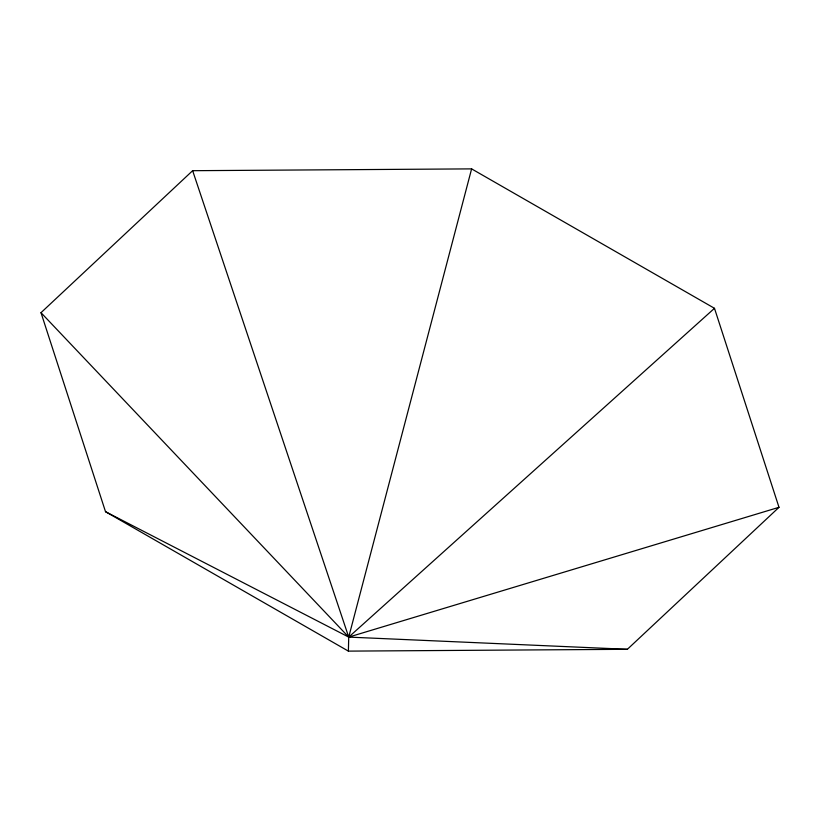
<?xml version="1.0" encoding="UTF-8"?>
<svg xmlns="http://www.w3.org/2000/svg" width="820" height="820" viewBox="0 0 820 820"><rect width="100%" height="100%" fill="white"/><g stroke="black" fill="none" stroke-linecap="round" stroke-linejoin="round"><path stroke-width="1.23" d="M348.387 651.121L348.726 637.099L471.613 168.879L192.638 170.693L41 312.686L105.513 511.69L348.387 651.121L627.361 649.307L779 507.313L714.486 308.31L471.613 168.879M714.486 308.31L348.726 637.099L105.513 511.69M779 507.313L348.726 637.099L41 312.686M627.361 649.307L348.726 637.099L192.638 170.693"/></g></svg>
